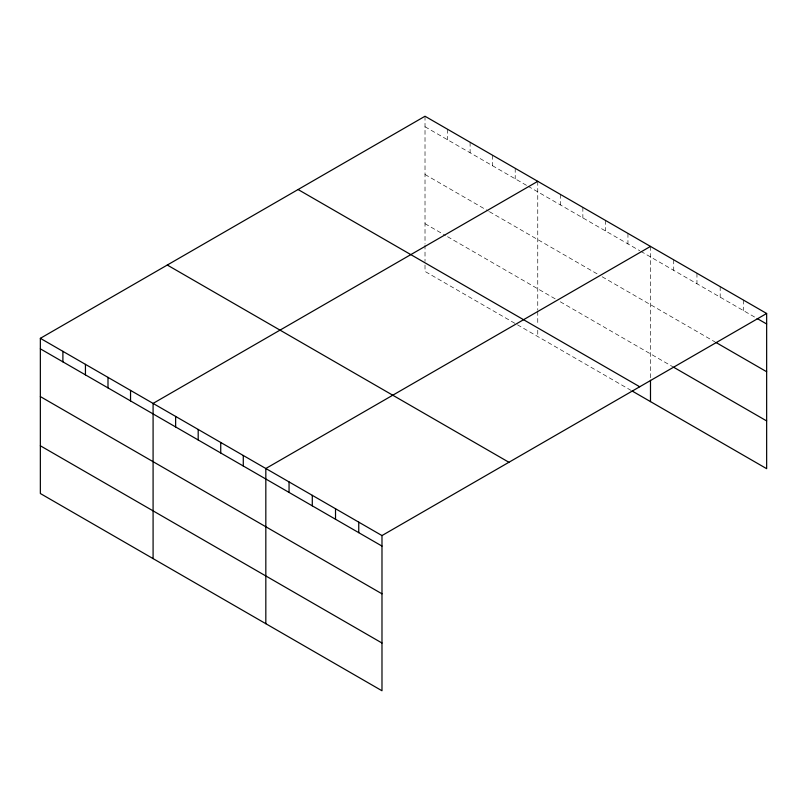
<?xml version="1.0" encoding="UTF-8"?>
<svg xmlns="http://www.w3.org/2000/svg" width="807" height="807" viewBox="0 0 807 807"><rect width="100%" height="100%" fill="white"/><g stroke="black" fill="none" stroke-linecap="round" stroke-linejoin="round"><path stroke-width="0.61" stroke-dasharray="4.04 3.03" d="M425.017 126.749L527.021 185.64M528.091 186.266L639.759 250.735M640.829 251.35L756.088 317.897M425.017 174.494L488.366 211.071M489.435 211.696L597.886 274.299M602.173 276.781L714.911 341.865M425.017 223.69L445.414 235.473M447.562 236.703L556.013 299.316M560.3 301.798L673.724 367.286M631.165 390.457L425.017 271.434L425.017 262.638M743.418 300.063L743.418 310.584M720.187 286.656L720.187 297.168M696.955 273.24L696.955 283.751M673.724 259.834L673.724 270.345M650.492 246.417L650.492 378.997M627.947 233.405L627.947 243.916M605.401 220.382L605.401 230.893M582.856 207.369L582.856 217.88M560.3 194.346L560.3 204.857M537.755 181.333L537.755 310.14M537.755 311.391L537.755 325.221M537.755 330.245L537.755 336.529M515.209 168.31L515.209 178.821M492.663 155.297L492.663 165.808M470.108 142.274L470.108 152.785M447.562 129.261L447.562 139.772M425.017 116.238L425.017 243.795M425.017 245.046L425.017 261.387"/><path stroke-width="1.21" d="M766.65 313.479L425.017 116.238L40.35 338.325L40.35 493.521L381.983 690.762L381.983 535.566L766.65 313.479L766.65 468.675L632.244 391.072M537.755 181.333L153.088 403.409L153.088 558.605M650.492 246.417L265.826 468.504L265.826 623.7M757.148 318.503L766.65 323.99M715.96 342.471L766.65 371.734M673.724 367.286L766.65 420.931M298.076 189.524L639.709 386.765M167.291 265.039L508.924 462.28M40.35 338.325L381.983 535.566M40.35 348.836L381.983 546.077M40.35 396.58L381.983 593.821M40.35 445.777L381.983 643.018M650.492 380.258L650.492 401.614M358.752 522.149L358.752 532.66M335.52 508.743L335.52 519.254M312.289 495.327L312.289 505.838M289.057 481.91L289.057 492.431M243.28 455.481L243.28 466.002M220.735 442.468L220.735 452.979M198.189 429.445L198.189 439.966M175.633 416.432L175.633 426.943M130.542 390.396L130.542 400.908M107.997 377.373L107.997 387.895M85.441 364.361L85.441 374.872M62.896 351.338L62.896 361.859"/></g></svg>
